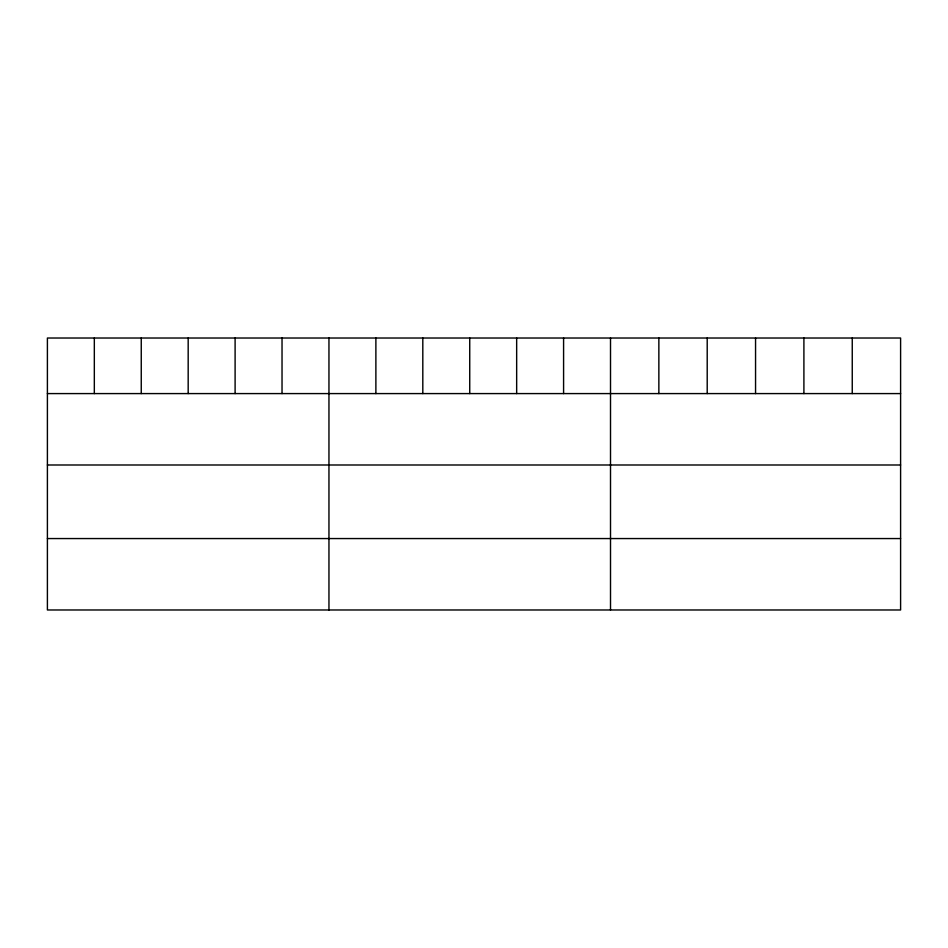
<?xml version="1.0" encoding="UTF-8"?>
<svg xmlns="http://www.w3.org/2000/svg" width="948" height="948" viewBox="0 0 948 948"><rect width="100%" height="100%" fill="white"/><g stroke="black" fill="none" stroke-linecap="round" stroke-linejoin="round"><path stroke-width="1.42" d="M900.6 393.586L900.6 609.979L47.4 609.979L47.4 338.021L900.6 338.021L900.6 393.586L47.4 393.586M47.4 464.994L900.6 464.994M47.4 538.559L900.6 538.559M852.252 338.021L852.252 393.586M803.904 338.021L803.904 393.586M755.556 338.021L755.556 393.586M707.208 338.021L707.208 393.586M658.86 338.021L658.86 393.586M610.512 338.021L610.512 609.979M563.586 338.021L563.586 393.586M516.66 338.021L516.66 393.586M469.734 338.021L469.734 393.586M422.808 338.021L422.808 393.586M375.882 338.021L375.882 393.586M328.956 338.021L328.956 609.979M282.03 338.021L282.03 393.586M235.104 338.021L235.104 393.586M188.178 338.021L188.178 393.586M141.252 338.021L141.252 393.586M94.326 338.021L94.326 393.586"/></g></svg>
